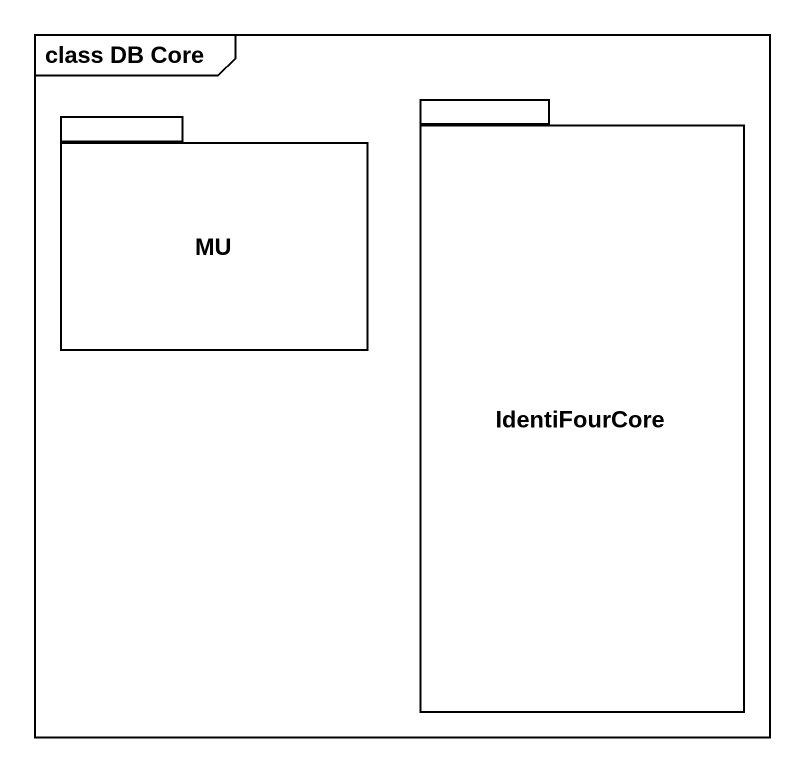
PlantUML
@startuml
mainframe class DB Core
package MU {
}
package IdentiFourCore {
}
@enduml
